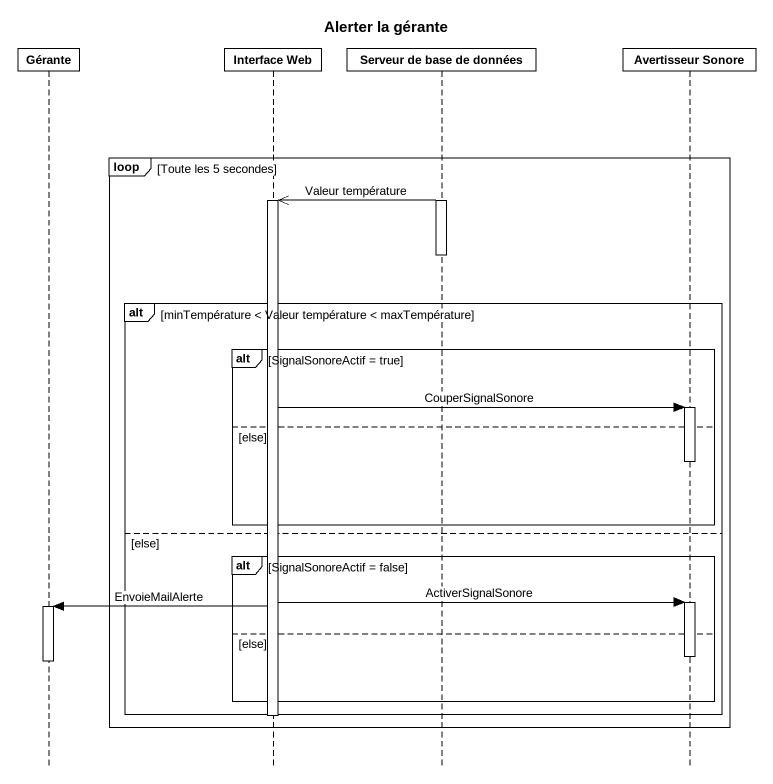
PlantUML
@startuml
title Alerter la gérante
hide footbox
participant Gérante
participant "Interface Web" as Interface_Web
participant "Serveur de base de données" as Serveur_de_base_de_données
participant "Avertisseur Sonore" as Avertisseur_Sonore

loop Toute les 5 secondes
  activate Serveur_de_base_de_données
  Serveur_de_base_de_données ->> Interface_Web : Valeur température
  activate Interface_Web
  deactivate Serveur_de_base_de_données
  alt minTempérature < Valeur température < maxTempérature
    alt SignalSonoreActif = true
      Interface_Web -> Avertisseur_Sonore : CouperSignalSonore
      activate Avertisseur_Sonore
    else else
      deactivate Avertisseur_Sonore
    end
  else else
    alt SignalSonoreActif = false
      Interface_Web -> Avertisseur_Sonore : ActiverSignalSonore
      activate Avertisseur_Sonore
      Interface_Web -> Gérante : EnvoieMailAlerte
      activate Gérante
    else else
      deactivate Avertisseur_Sonore
      deactivate Gérante
    end
  end
  deactivate Interface_Web
end
@enduml
